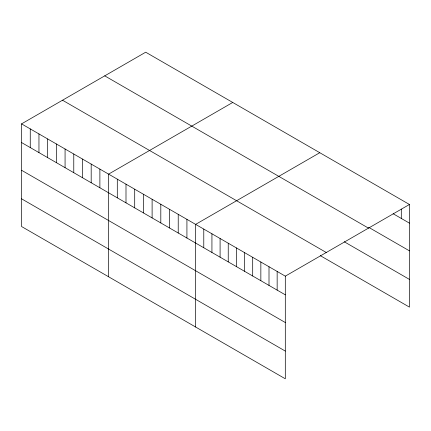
<?xml version="1.0" encoding="UTF-8"?>
<svg xmlns="http://www.w3.org/2000/svg" width="431" height="431" viewBox="0 0 431 431"><rect width="100%" height="100%" fill="white"/><g stroke="black" fill="none" stroke-linecap="round" stroke-linejoin="round"><path stroke-width="0.65" d="M21.55 123.875L285.306 276.152L285.306 378.795L21.55 226.517L21.55 123.875L145.694 52.205L409.45 204.483L409.45 307.125L320.357 255.685M232.735 102.454L108.59 174.129L108.59 276.772M319.775 152.709L195.631 224.379L195.631 327.021M285.306 276.152L409.45 204.483M393.147 213.738L409.45 223.15M368.688 227.331L409.45 250.864M104.728 75.856L368.483 228.134M344.229 241.759L409.45 279.412M62.517 100.224L326.272 252.501M21.55 142.548L285.306 294.826M21.55 170.256L285.306 322.533M21.55 198.81L285.306 351.087M401.299 209.11L401.299 218.447M277.155 271.449L277.155 290.117M269.003 266.741L269.003 285.414M260.852 262.032L260.852 280.705M252.695 257.329L252.695 275.996M244.544 252.62L244.544 271.293M236.393 247.911L236.393 266.584M228.241 243.208L228.241 261.876M220.09 238.499L220.09 257.172M211.933 233.796L211.933 252.464M203.782 229.087L203.782 247.755M186.925 219.352L186.925 238.025M178.224 214.331L178.224 232.999M169.518 209.304L169.518 227.972M160.811 204.278L160.811 222.951M152.111 199.251L152.111 217.924M143.404 194.23L143.404 212.898M134.704 189.204L134.704 207.871M125.997 184.177L125.997 202.85M117.297 179.151L117.297 197.824M99.884 169.103L99.884 187.771M91.183 164.076L91.183 182.749M82.477 159.05L82.477 177.723M73.776 154.029L73.776 172.696M65.07 149.002L65.07 167.67M56.364 143.976L56.364 162.649M47.663 138.949L47.663 157.622M38.957 133.928L38.957 152.596M30.256 128.901L30.256 147.569"/></g></svg>
